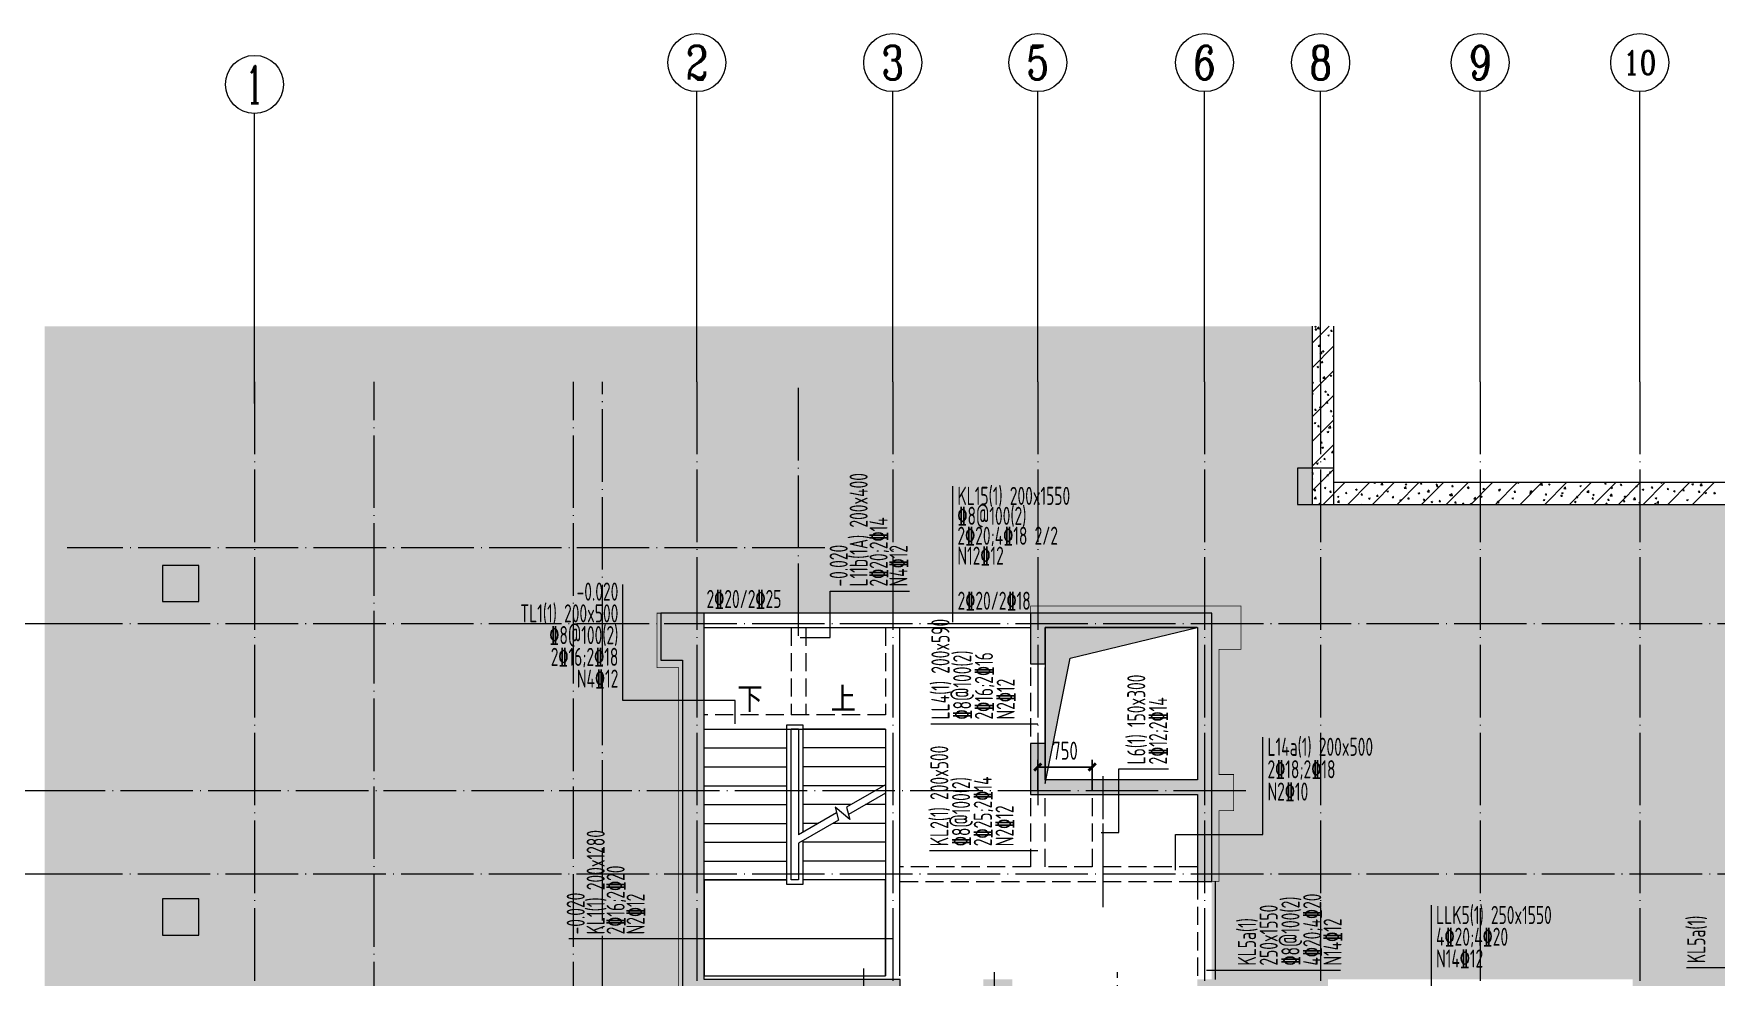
# Model space of a CAD drawing. Extents: x 5874492 to 7194610, y -939842 to -279257.
# Drawn here: x 6910701 to 6933902, y -443180 to -430167 of the extents above; entities that cross this region are included whole.
import ezdxf
from ezdxf.enums import TextEntityAlignment as Align

# ---------------------------------------------------------------- set-up
doc = ezdxf.new("R2010")
doc.units = 0
doc.header["$LTSCALE"] = 1000
doc.linetypes.add('DASH', pattern=[0.35, 0.25, -0.1])
doc.linetypes.add('DOTE', pattern=[2.42, 2, -0.2, 0.02, -0.2])
for name, color, linetype, lineweight in [('A-标注-轴号', 3, 'Continuous', 15), ('A-标注-轴号文字', 7, 'Continuous', 15), ('A-轴线-塔楼', 1, 'DOTE', 9), ('A-轴线-隔墙', 41, 'DOTE', 9), ('S-基础-DIM', 3, 'Continuous', 20), ('S-基础-DQ', 6, 'Continuous', 20), ('S-基础-HATCH', 251, 'Continuous', 20), ('S-墙柱-HATCH', 251, 'Continuous', 20), ('S-墙柱-WALL', 6, 'Continuous', 20), ('S-大样-实线', 2, 'Continuous', 20), ('S-板-BEAM', 4, 'DASH', 20), ('S-板-BEAM-CON', 2, 'Continuous', 20), ('S-板-COLU', 50, 'DASH', 20), ('S-板-板面填充', 251, 'Continuous', 20), ('S-板-洞口边线', 211, 'Continuous', 20), ('S-梁-垂直集中标注', 45, 'Continuous', 20), ('S-梁-水平集中标注', 191, 'Continuous', 20), ('S-轴网-轴号', 3, 'Continuous', 20)]:
    doc.layers.add(name, color=color, linetype=linetype, lineweight=lineweight)
doc.styles.add('_TCH_AXIS', font='COMPLEX.shx', dxfattribs={"bigfont": 'hztxt.shx'})
doc.styles.add('_TCH_DIM', font='tssdeng.shx', dxfattribs={"bigfont": 'hztxt.shx'})
doc.styles.add('COMPLEX', font='COMPLEX')
doc.styles.add('TSSD_REIN_T3', font='tssdeng.shx', dxfattribs={"width": 0.7, "bigfont": 'hztxt.shx'})
doc.styles.add('样式 1', font='tssdeng.shx', dxfattribs={"width": 0.7, "bigfont": 'tssdchn.shx'})
doc.dimstyles.new('_TCH_ARCH&&100', dxfattribs={"dimtxt": 250, "dimasz": 100, "dimexe": 100, "dimexo": 100, "dimgap": 100, "dimtad": 1, "dimdec": 0, "dimzin": 0, "dimdsep": 46, "dimtxsty": 'TSSD_REIN_T3', "dimblk": 'ARCHTICK', "dimcen": 0.09, "dimclrt": 7, "dimazin": 2, "dimtfac": 1, "dimtdec": 0, "dimtix": 1, "dimtmove": 2, "dimatfit": 3, "dimfxl": 0, "dimtolj": 1, "dimtzin": 0, "dimarcsym": 0})

# ---------------------------------------------------------------- blocks, each defined once
blk = doc.blocks.new('_ArchTick')
at = {"color": 0, "linetype": 'ByBlock', "const_width": 0.4}
blk.add_lwpolyline([(-0.5, -0.5), (0.5, 0.5)], dxfattribs=at)
blk = doc.blocks.new('*D1784')
at = {"layer": 'Defpoints', "color": 0, "transparency": 16777216}
for p in [(6925296, -440280), (6924546, -440707), (6925296, -440707)]:
    blk.add_point(p, dxfattribs=at)
at = {"layer": 'S-基础-DIM', "color": 0, "lineweight": -2, "transparency": 16777216}
for p, q in [((6924546, -440607), (6924546, -440180)), ((6924546, -440280), (6925296, -440280)), ((6925296, -440607), (6925296, -440180))]:
    blk.add_line(p, q, dxfattribs=at)
at = {"layer": 'S-基础-DIM', "color": 0, "lineweight": -2, "transparency": 16777216, "xscale": 100, "yscale": 100, "zscale": 100, "rotation": 180}
blk.add_blockref('_ArchTick', (6924546, -440280), dxfattribs=at)
at = {"layer": 'S-基础-DIM', "color": 0, "lineweight": -2, "transparency": 16777216, "xscale": 100, "yscale": 100, "zscale": 100}
blk.add_blockref('_ArchTick', (6925296, -440280), dxfattribs=at)
at = {"layer": 'S-基础-DIM', "color": 7, "transparency": 16777216, "insert": (6924921, -440055), "char_height": 250, "attachment_point": 5, "style": 'TSSD_REIN_T3'}
blk.add_mtext('\\A1;750', dxfattribs=at)
blk = doc.blocks.new('ndgfjhgkjhk')
at = {"layer": 'S-板-BEAM'}
for p, q in [((6611495, -514405), (6611495, -515605)), ((6611695, -514405), (6611695, -515605)), ((6612795, -514405), (6612795, -515605)), ((6614795, -514955), (6614795, -516055)), ((6612795, -515605), (6610295, -515605)), ((6614795, -516755), (6614795, -517705)), ((6614995, -517705), (6614995, -516755)), ((6615645, -516755), (6615645, -517705)), ((6615795, -517705), (6615795, -516755)), ((6614795, -517705), (6612995, -517705)), ((6615645, -517705), (6614995, -517705)), ((6617095, -517705), (6615795, -517705)), ((6612995, -517905), (6617095, -517905)), ((6617095, -517905), (6617095, -519255))]:
    blk.add_line(p, q, dxfattribs=at)
at = {"layer": 'S-板-BEAM-CON'}
for p, q in [((6611695, -514205), (6610295, -514205)), ((6612895, -514205), (6611695, -514205)), ((6614795, -514205), (6612895, -514205)), ((6610295, -514405), (6611695, -514405)), ((6611695, -514405), (6612895, -514405)), ((6612895, -514405), (6614795, -514405)), ((6612995, -515705), (6612995, -514405)), ((6614995, -516055), (6614995, -514955)), ((6612995, -517705), (6612995, -515705)), ((6610295, -515805), (6612795, -515805)), ((6612795, -515805), (6612795, -519205)), ((6612995, -519205), (6612995, -517705)), ((6617345, -519255), (6617345, -517905))]:
    blk.add_line(p, q, dxfattribs=at)
blk = doc.blocks.new('_AXISO')
blk.add_circle((0, 0), 0.5)
at = {"layer": 'S-轴网-轴号', "style": 'COMPLEX', "width": 1.041667}
blk.add_attdef('A', text='', height=0.56, dxfattribs=at).set_placement((-0.25, -0.28), (0.25, -0.28), align=Align.FIT)
blk = doc.blocks.new('ZHOUWANG2')
at = {"layer": 'A-标注-轴号'}
for p, q in [((173646, 135010), (173646, 139010)), ((176346, 135010), (176346, 139010)), ((178346, 135010), (178346, 139010)), ((180646, 135010), (180646, 139010)), ((182246, 135010), (182246, 139010)), ((184446, 135010), (184446, 139010)), ((186646, 135010), (186646, 139010)), ((167546, 134710), (167546, 138710)), ((165262, 131670), (161965, 131670)), ((165262, 129370), (161965, 129370)), ((165262, 128220), (161965, 128220))]:
    blk.add_line(p, q, dxfattribs=at)
at = {"layer": 'A-轴线-塔楼', "linetype": 'DOTE', "ltscale": 0.5}
for p, q in [((167546, 135010), (167546, 108021)), ((173646, 135010), (173646, 108021)), ((176346, 135010), (176346, 126470)), ((178346, 135010), (178346, 129120)), ((180646, 135010), (180646, 126470)), ((182246, 135010), (182246, 124670)), ((184446, 135010), (184446, 108021)), ((186646, 135010), (186646, 124670)), ((227437, 131670), (165262, 131670)), ((181217, 129370), (165262, 129370)), ((227437, 128220), (165262, 128220)), ((177746, 126870), (177746, 108021))]:
    blk.add_line(p, q, dxfattribs=at)
at = {"layer": 'A-轴线-隔墙', "ltscale": 0.5}
for p, q in [((169196, 121170), (169196, 135010)), ((171946, 121170), (171946, 135010)), ((172346, 123950), (172346, 135010)), ((175046, 131505), (175046, 135010)), ((175410, 132720), (164962, 132720)), ((179246, 127767), (179246, 129570)), ((175946, 123753), (175946, 126920)), ((179446, 124370), (179446, 126870))]:
    blk.add_line(p, q, dxfattribs=at)
at = {"layer": 'A-标注-轴号'}
ref = blk.add_blockref('_AXISO', (173646, 139410), dxfattribs=dict(at, xscale=800, yscale=800, zscale=800))
ref.add_attrib('A', '2', dxfattribs={"layer": 'A-标注-轴号文字', "ltscale": 0.2, "height": 466, "style": '_TCH_AXIS'}).set_placement((173491, 139177), (173801, 139177), align=Align.FIT)
ref = blk.add_blockref('_AXISO', (176346, 139410), dxfattribs=dict(at, xscale=800, yscale=800, zscale=800))
ref.add_attrib('A', '3', dxfattribs={"layer": 'A-标注-轴号文字', "ltscale": 0.2, "height": 466, "style": '_TCH_AXIS'}).set_placement((176191, 139177), (176501, 139177), align=Align.FIT)
ref = blk.add_blockref('_AXISO', (178346, 139410), dxfattribs=dict(at, xscale=800, yscale=800, zscale=800))
ref.add_attrib('A', '5', dxfattribs={"layer": 'A-标注-轴号文字', "ltscale": 0.2, "height": 466, "style": '_TCH_AXIS'}).set_placement((178191, 139177), (178501, 139177), align=Align.FIT)
ref = blk.add_blockref('_AXISO', (180646, 139410), dxfattribs=dict(at, xscale=800, yscale=800, zscale=800))
ref.add_attrib('A', '6', dxfattribs={"layer": 'A-标注-轴号文字', "ltscale": 0.2, "height": 466, "style": '_TCH_AXIS'}).set_placement((180491, 139177), (180801, 139177), align=Align.FIT)
ref = blk.add_blockref('_AXISO', (182246, 139410), dxfattribs=dict(at, xscale=800, yscale=800, zscale=800))
ref.add_attrib('A', '8', dxfattribs={"layer": 'A-标注-轴号文字', "ltscale": 0.2, "height": 466, "style": '_TCH_AXIS'}).set_placement((182091, 139177), (182401, 139177), align=Align.FIT)
ref = blk.add_blockref('_AXISO', (184446, 139410), dxfattribs=dict(at, xscale=800, yscale=800, zscale=800))
ref.add_attrib('A', '9', dxfattribs={"layer": 'A-标注-轴号文字', "ltscale": 0.2, "height": 466, "style": '_TCH_AXIS'}).set_placement((184291, 139177), (184601, 139177), align=Align.FIT)
ref = blk.add_blockref('_AXISO', (186646, 139410), dxfattribs=dict(at, xscale=800, yscale=800, zscale=800))
ref.add_attrib('A', '10', dxfattribs={"layer": 'A-标注-轴号文字', "ltscale": 0.2, "height": 328.4, "style": '_TCH_AXIS'}).set_placement((186419, 139246), (186873, 139246), align=Align.FIT)
ref = blk.add_blockref('_AXISO', (167546, 139110), dxfattribs=dict(at, xscale=800, yscale=800, zscale=800))
ref.add_attrib('A', '1', dxfattribs={"layer": 'A-标注-轴号文字', "ltscale": 0.2, "height": 515, "style": '_TCH_AXIS'}).set_placement((167436, 138852), (167656, 138852), align=Align.FIT)
blk = doc.blocks.new('sfdgjhgfhgkjhk')
at = {"layer": 'S-基础-DQ'}
for points in [[(6945492, 358792), (6945492, 356336), (6963809, 356336), (6963809, 354236), (6966809, 354236), (6966809, 354586), (6971909, 354586), (6971909, 347036), (6977909, 347036), (6977909, 339686), (6931592, 339686), (6931592, 336294)], [(6931892, 336294), (6931892, 339386), (6978209, 339386), (6978209, 347336), (6972209, 347336), (6972209, 354886), (6966509, 354886), (6966509, 354536), (6964109, 354536), (6964109, 356636), (6945792, 356636), (6945792, 358792)]]:
    blk.add_lwpolyline(points, dxfattribs=at)
for points in [[(6945792, 356336), (6945792, 356836), (6945292, 356836), (6945292, 356336)], [(6930142, 354995), (6930142, 355495), (6929642, 355495), (6929642, 354995)], [(6930142, 350395), (6930142, 350895), (6929642, 350895), (6929642, 350395)]]:
    blk.add_lwpolyline(points, close=True, dxfattribs=at)
at = {"layer": 'S-基础-HATCH'}
for p, q in [((6945492, 358560), (6945725, 358792)), ((6945528, 358788), (6945541, 358792)), ((6945528, 358788), (6945543, 358778)), ((6945536, 358744), (6945550, 358761)), ((6945536, 358744), (6945554, 358743)), ((6945544, 358774), (6945550, 358792)), ((6945554, 358739), (6945551, 358758)), ((6945561, 358760), (6945585, 358784)), ((6945561, 358760), (6945588, 358756)), ((6945589, 358753), (6945585, 358781)), ((6945751, 358725), (6945765, 358743)), ((6945751, 358725), (6945769, 358724)), ((6945770, 358720), (6945766, 358739)), ((6945492, 358220), (6945792, 358520)), ((6945577, 358518), (6945592, 358536)), ((6945577, 358518), (6945595, 358517)), ((6945596, 358514), (6945593, 358532)), ((6945707, 358667), (6945728, 358675)), ((6945707, 358667), (6945722, 358657)), ((6945723, 358653), (6945729, 358672)), ((6945561, 358232), (6945582, 358240)), ((6945577, 358218), (6945583, 358236)), ((6945601, 358418), (6945624, 358442)), ((6945601, 358418), (6945628, 358414)), ((6945619, 358293), (6945633, 358310)), ((6945619, 358293), (6945637, 358291)), ((6945628, 358411), (6945625, 358439)), ((6945634, 358449), (6945655, 358457)), ((6945634, 358449), (6945649, 358439)), ((6945638, 358288), (6945634, 358307)), ((6945650, 358436), (6945656, 358454)), ((6945492, 357881), (6945792, 358181)), ((6945492, 358016), (6945509, 358022)), ((6945492, 358011), (6945503, 358004)), ((6945504, 358001), (6945510, 358019)), ((6945561, 358232), (6945576, 358222)), ((6945641, 358076), (6945664, 358100)), ((6945641, 358076), (6945667, 358072)), ((6945661, 358067), (6945675, 358084)), ((6945661, 358067), (6945679, 358066)), ((6945668, 358069), (6945665, 358097)), ((6945679, 358062), (6945676, 358081)), ((6945740, 358111), (6945761, 358119)), ((6945740, 358111), (6945755, 358101)), ((6945756, 358098), (6945762, 358116)), ((6945492, 357867), (6945502, 357878)), ((6945492, 357860), (6945505, 357859)), ((6945492, 357542), (6945792, 357842)), ((6945506, 357855), (6945502, 357874)), ((6945667, 357893), (6945688, 357901)), ((6945667, 357893), (6945682, 357883)), ((6945683, 357880), (6945689, 357898)), ((6945702, 357841), (6945717, 357859)), ((6945702, 357841), (6945720, 357840)), ((6945721, 357837), (6945717, 357855)), ((6945529, 357635), (6945543, 357652)), ((6945529, 357635), (6945547, 357633)), ((6945547, 357630), (6945544, 357649)), ((6945594, 357676), (6945615, 357684)), ((6945594, 357676), (6945609, 357666)), ((6945610, 357662), (6945616, 357681)), ((6945681, 357734), (6945704, 357758)), ((6945681, 357734), (6945707, 357730)), ((6945708, 357727), (6945705, 357756)), ((6945744, 357616), (6945758, 357633)), ((6945744, 357616), (6945762, 357614)), ((6945763, 357611), (6945759, 357630)), ((6945773, 357555), (6945792, 357562)), ((6945773, 357555), (6945788, 357545)), ((6945789, 357542), (6945792, 357552)), ((6945492, 357202), (6945792, 357502)), ((6945521, 357458), (6945542, 357466)), ((6945521, 357458), (6945536, 357448)), ((6945537, 357445), (6945543, 357463)), ((6945570, 357409), (6945585, 357426)), ((6945570, 357409), (6945588, 357407)), ((6945589, 357404), (6945585, 357423)), ((6945700, 357337), (6945721, 357346)), ((6945700, 357337), (6945715, 357327)), ((6945716, 357324), (6945722, 357342)), ((6945720, 357392), (6945744, 357417)), ((6945720, 357392), (6945747, 357388)), ((6945748, 357385), (6945744, 357414)), ((6945786, 357390), (6945792, 357398)), ((6945786, 357390), (6945792, 357390)), ((6945492, 356863), (6945792, 357163)), ((6945612, 357183), (6945626, 357201)), ((6945612, 357183), (6945630, 357182)), ((6945631, 357178), (6945627, 357197)), ((6945627, 357120), (6945648, 357128)), ((6945627, 357120), (6945642, 357110)), ((6945643, 357107), (6945649, 357125)), ((6945760, 357050), (6945783, 357075)), ((6945787, 357043), (6945784, 357072)), ((6945554, 356902), (6945575, 356910)), ((6945554, 356902), (6945569, 356892)), ((6945570, 356889), (6945576, 356907)), ((6945654, 356958), (6945668, 356975)), ((6945654, 356958), (6945672, 356956)), ((6945672, 356953), (6945669, 356972)), ((6945760, 357050), (6945787, 357046)), ((6945492, 356523), (6945792, 356823)), ((6945492, 356771), (6945503, 356782)), ((6945492, 356766), (6945494, 356768)), ((6945492, 356756), (6945506, 356754)), ((6945492, 356750), (6945498, 356749)), ((6945492, 356689), (6945502, 356693)), ((6945492, 356678), (6945496, 356675)), ((6945499, 356746), (6945495, 356765)), ((6945497, 356671), (6945503, 356690)), ((6945507, 356751), (6945504, 356780)), ((6945645, 356336), (6945945, 356636)), ((6945695, 356732), (6945710, 356749)), ((6945695, 356732), (6945713, 356730)), ((6945714, 356727), (6945710, 356746)), ((6945733, 356782), (6945755, 356790)), ((6945733, 356782), (6945748, 356772)), ((6945749, 356768), (6945755, 356786)), ((6945984, 356336), (6946284, 356636)), ((6946323, 356336), (6946623, 356636)), ((6946345, 356636), (6946359, 356627)), ((6946359, 356623), (6946364, 356636)), ((6946440, 356609), (6946464, 356633)), ((6946440, 356609), (6946467, 356605)), ((6946468, 356602), (6946464, 356631)), ((6946663, 356336), (6946963, 356636)), ((6946775, 356613), (6946796, 356621)), ((6946775, 356613), (6946790, 356603)), ((6946790, 356633), (6946789, 356636)), ((6946790, 356599), (6946797, 356618)), ((6946986, 356619), (6947001, 356636)), ((6946986, 356619), (6947004, 356618)), ((6947005, 356614), (6947001, 356633)), ((6947002, 356336), (6947302, 356636)), ((6947201, 356600), (6947216, 356617)), ((6947220, 356595), (6947217, 356614)), ((6947342, 356336), (6947642, 356636)), ((6947681, 356336), (6947981, 356636)), ((6948020, 356336), (6948320, 356636)), ((6948322, 356636), (6948335, 356627)), ((6948336, 356624), (6948340, 356636)), ((6948360, 356336), (6948660, 356636)), ((6948642, 356603), (6948665, 356628)), ((6948669, 356596), (6948666, 356625)), ((6948699, 356336), (6948999, 356636)), ((6948751, 356613), (6948772, 356621)), ((6948751, 356613), (6948766, 356603)), ((6948767, 356600), (6948773, 356618)), ((6949039, 356336), (6949339, 356636)), ((6949329, 356636), (6949330, 356636)), ((6949330, 356633), (6949330, 356636)), ((6949378, 356336), (6949678, 356636)), ((6949527, 356619), (6949541, 356636)), ((6949527, 356619), (6949545, 356617)), ((6949545, 356614), (6949542, 356633)), ((6949717, 356336), (6950017, 356636)), ((6949742, 356600), (6949756, 356617)), ((6949761, 356595), (6949757, 356614)), ((6950057, 356336), (6950357, 356636)), ((6950300, 356636), (6950312, 356628)), ((6950313, 356625), (6950316, 356636)), ((6950396, 356336), (6950696, 356636)), ((6950728, 356614), (6950749, 356622)), ((6950728, 356614), (6950743, 356604)), ((6950736, 356336), (6951036, 356636)), ((6950744, 356601), (6950750, 356619)), ((6950843, 356598), (6950866, 356622)), ((6950870, 356591), (6950867, 356619)), ((6945519, 356416), (6945543, 356440)), ((6945519, 356416), (6945546, 356412)), ((6945522, 356525), (6945536, 356542)), ((6945522, 356525), (6945540, 356524)), ((6945540, 356520), (6945537, 356539)), ((6945547, 356409), (6945544, 356438)), ((6945661, 356564), (6945682, 356572)), ((6945661, 356564), (6945675, 356554)), ((6945676, 356551), (6945682, 356569)), ((6945737, 356506), (6945751, 356524)), ((6945737, 356506), (6945755, 356505)), ((6945755, 356501), (6945752, 356520)), ((6945840, 356443), (6945861, 356451)), ((6945840, 356443), (6945854, 356433)), ((6945840, 356366), (6945863, 356391)), ((6945855, 356430), (6945861, 356448)), ((6945867, 356359), (6945864, 356388)), ((6945952, 356488), (6945966, 356505)), ((6945952, 356488), (6945970, 356486)), ((6945971, 356483), (6945967, 356501)), ((6946092, 356540), (6946113, 356548)), ((6946092, 356540), (6946107, 356530)), ((6946107, 356527), (6946113, 356545)), ((6946167, 356469), (6946182, 356486)), ((6946167, 356469), (6946185, 356467)), ((6946186, 356464), (6946182, 356483)), ((6946271, 356419), (6946292, 356427)), ((6946271, 356419), (6946286, 356409)), ((6946286, 356406), (6946292, 356424)), ((6946382, 356450), (6946397, 356467)), ((6946382, 356450), (6946400, 356448)), ((6946401, 356445), (6946398, 356464)), ((6946523, 356516), (6946544, 356524)), ((6946523, 356516), (6946538, 356506)), ((6946538, 356503), (6946544, 356521)), ((6946598, 356431), (6946612, 356448)), ((6946598, 356431), (6946615, 356430)), ((6946616, 356426), (6946613, 356445)), ((6946702, 356395), (6946723, 356403)), ((6946702, 356395), (6946717, 356385)), ((6946717, 356382), (6946724, 356400)), ((6946760, 356559), (6946784, 356584)), ((6946760, 356559), (6946787, 356555)), ((6946788, 356552), (6946784, 356581)), ((6946813, 356412), (6946827, 356429)), ((6946813, 356412), (6946831, 356411)), ((6946831, 356407), (6946828, 356426)), ((6946954, 356492), (6946975, 356500)), ((6946954, 356492), (6946969, 356482)), ((6946970, 356479), (6946976, 356497)), ((6947028, 356393), (6947042, 356411)), ((6947028, 356393), (6947046, 356392)), ((6947047, 356389), (6947043, 356407)), ((6947081, 356510), (6947104, 356534)), ((6947081, 356510), (6947107, 356506)), ((6947108, 356503), (6947105, 356531)), ((6947133, 356371), (6947154, 356379)), ((6947149, 356358), (6947155, 356376)), ((6947201, 356600), (6947219, 356599)), ((6947206, 356589), (6947227, 356597)), ((6947206, 356589), (6947221, 356579)), ((6947222, 356575), (6947228, 356593)), ((6947243, 356375), (6947258, 356392)), ((6947262, 356370), (6947258, 356389)), ((6947385, 356468), (6947406, 356476)), ((6947385, 356468), (6947400, 356458)), ((6947401, 356460), (6947424, 356484)), ((6947401, 356455), (6947407, 356473)), ((6947401, 356460), (6947427, 356456)), ((6947417, 356581), (6947431, 356599)), ((6947417, 356581), (6947435, 356580)), ((6947428, 356453), (6947425, 356482)), ((6947435, 356577), (6947432, 356595)), ((6947632, 356563), (6947646, 356580)), ((6947632, 356563), (6947650, 356561)), ((6947637, 356565), (6947658, 356573)), ((6947637, 356565), (6947652, 356555)), ((6947650, 356558), (6947647, 356577)), ((6947653, 356551), (6947659, 356569)), ((6947721, 356410), (6947744, 356435)), ((6947721, 356410), (6947748, 356406)), ((6947748, 356403), (6947745, 356432)), ((6947816, 356444), (6947837, 356452)), ((6947816, 356444), (6947831, 356434)), ((6947832, 356431), (6947838, 356449)), ((6947847, 356544), (6947861, 356561)), ((6947847, 356544), (6947865, 356542)), ((6947866, 356539), (6947862, 356558)), ((6948041, 356361), (6948064, 356385)), ((6948062, 356525), (6948077, 356542)), ((6948062, 356525), (6948080, 356523)), ((6948068, 356354), (6948065, 356382)), ((6948068, 356541), (6948089, 356549)), ((6948068, 356541), (6948083, 356531)), ((6948081, 356520), (6948077, 356539)), ((6948084, 356527), (6948090, 356545)), ((6948247, 356420), (6948268, 356428)), ((6948247, 356420), (6948262, 356410)), ((6948263, 356407), (6948269, 356425)), ((6948277, 356506), (6948292, 356523)), ((6948277, 356506), (6948295, 356505)), ((6948296, 356501), (6948292, 356520)), ((6948493, 356487), (6948507, 356505)), ((6948493, 356487), (6948510, 356486)), ((6948499, 356517), (6948520, 356525)), ((6948499, 356517), (6948514, 356507)), ((6948511, 356482), (6948508, 356501)), ((6948515, 356503), (6948521, 356521)), ((6948642, 356603), (6948668, 356599)), ((6948678, 356396), (6948699, 356404)), ((6948678, 356396), (6948693, 356386)), ((6948694, 356383), (6948700, 356401)), ((6948708, 356468), (6948722, 356486)), ((6948708, 356468), (6948726, 356467)), ((6948726, 356464), (6948723, 356482)), ((6948923, 356450), (6948937, 356467)), ((6948923, 356450), (6948941, 356448)), ((6948931, 356493), (6948952, 356501)), ((6948931, 356493), (6948945, 356483)), ((6948941, 356445), (6948938, 356464)), ((6948946, 356479), (6948952, 356497)), ((6948962, 356554), (6948985, 356578)), ((6948962, 356554), (6948989, 356550)), ((6948989, 356547), (6948986, 356575)), ((6949110, 356372), (6949131, 356380)), ((6949125, 356358), (6949131, 356377)), ((6949138, 356431), (6949153, 356448)), ((6949138, 356431), (6949156, 356429)), ((6949157, 356426), (6949153, 356445)), ((6949183, 356589), (6949204, 356597)), ((6949183, 356589), (6949198, 356579)), ((6949198, 356576), (6949204, 356594)), ((6949282, 356504), (6949305, 356528)), ((6949282, 356504), (6949309, 356500)), ((6949309, 356497), (6949306, 356526)), ((6949353, 356412), (6949368, 356429)), ((6949353, 356412), (6949371, 356410)), ((6949362, 356469), (6949383, 356477)), ((6949362, 356469), (6949377, 356459)), ((6949372, 356407), (6949368, 356426)), ((6949377, 356455), (6949383, 356473)), ((6949568, 356393), (6949583, 356410)), ((6949568, 356393), (6949586, 356392)), ((6949587, 356388), (6949584, 356407)), ((6949602, 356454), (6949626, 356479)), ((6949602, 356454), (6949629, 356450)), ((6949614, 356565), (6949635, 356573)), ((6949614, 356565), (6949629, 356555)), ((6949630, 356447), (6949626, 356476)), ((6949629, 356552), (6949635, 356570)), ((6949742, 356600), (6949760, 356598)), ((6949784, 356374), (6949798, 356392)), ((6949793, 356445), (6949814, 356453)), ((6949793, 356445), (6949808, 356435)), ((6949802, 356369), (6949799, 356388)), ((6949808, 356431), (6949814, 356449)), ((6949922, 356405), (6949946, 356429)), ((6949922, 356405), (6949949, 356401)), ((6949950, 356398), (6949946, 356426)), ((6949957, 356581), (6949972, 356598)), ((6949957, 356581), (6949975, 356580)), ((6949976, 356576), (6949972, 356595)), ((6950045, 356541), (6950066, 356549)), ((6950045, 356541), (6950060, 356531)), ((6950060, 356528), (6950067, 356546)), ((6950172, 356562), (6950187, 356580)), ((6950172, 356562), (6950190, 356561)), ((6950191, 356557), (6950187, 356576)), ((6950224, 356421), (6950245, 356429)), ((6950224, 356421), (6950239, 356410)), ((6950240, 356407), (6950246, 356425)), ((6950243, 356355), (6950266, 356379)), ((6950270, 356348), (6950267, 356377)), ((6950388, 356544), (6950402, 356561)), ((6950388, 356544), (6950405, 356542)), ((6950406, 356539), (6950403, 356557)), ((6950476, 356517), (6950497, 356525)), ((6950476, 356517), (6950491, 356507)), ((6950492, 356504), (6950498, 356522)), ((6950603, 356525), (6950617, 356542)), ((6950603, 356525), (6950621, 356523)), ((6950621, 356520), (6950618, 356539)), ((6950655, 356397), (6950676, 356405)), ((6950655, 356397), (6950670, 356386)), ((6950671, 356383), (6950677, 356401)), ((6950818, 356506), (6950832, 356523)), ((6950818, 356506), (6950836, 356504)), ((6950836, 356501), (6950833, 356520)), ((6950843, 356598), (6950870, 356594)), ((6950907, 356493), (6950928, 356501)), ((6950907, 356493), (6950922, 356483)), ((6950923, 356480), (6950929, 356498)), ((6951033, 356487), (6951047, 356504)), ((6951033, 356487), (6951051, 356485)), ((6951052, 356482), (6951048, 356501)), ((6945588, 356347), (6945609, 356355)), ((6945588, 356347), (6945602, 356336)), ((6945604, 356336), (6945609, 356351)), ((6945840, 356366), (6945866, 356362)), ((6946178, 356336), (6946183, 356341)), ((6946184, 356336), (6946184, 356338)), ((6947133, 356371), (6947148, 356361)), ((6947243, 356375), (6947261, 356373)), ((6947458, 356356), (6947473, 356373)), ((6947458, 356356), (6947476, 356354)), ((6947477, 356351), (6947473, 356370)), ((6947564, 356347), (6947585, 356355)), ((6947564, 356347), (6947579, 356337)), ((6947581, 356336), (6947586, 356352)), ((6947673, 356337), (6947688, 356354)), ((6947673, 356337), (6947683, 356336)), ((6947691, 356336), (6947689, 356351)), ((6948041, 356361), (6948068, 356357)), ((6949110, 356372), (6949125, 356362)), ((6949541, 356348), (6949562, 356356)), ((6949541, 356348), (6949556, 356338)), ((6949557, 356336), (6949562, 356353)), ((6949784, 356374), (6949802, 356373)), ((6949999, 356356), (6950013, 356373)), ((6949999, 356356), (6950017, 356354)), ((6950017, 356351), (6950014, 356369)), ((6950214, 356337), (6950228, 356354)), ((6950214, 356337), (6950221, 356336)), ((6950232, 356336), (6950229, 356351)), ((6950243, 356355), (6950269, 356351))]:
    blk.add_line(p, q, dxfattribs=at)
blk = doc.blocks.new('sdgjhgfjhgfj')
at = {"layer": 'S-板-COLU', "const_width": 10}
blk.add_lwpolyline([(6293995, -399252), (6293995, -399452), (6293845, -399452), (6293845, -399922), (6293495, -399922), (6293495, -394652), (6293195, -394652), (6293195, -393902), (6293845, -393902), (6293845, -398952), (6296445, -398952), (6296545, -398952), (6296545, -399252), (6293995, -399252)], dxfattribs=at)
blk.add_lwpolyline([(6300945, -397602), (6300645, -397602), (6300645, -396402), (6298345, -396402), (6298345, -395702), (6298545, -395702), (6298545, -396202), (6300645, -396202), (6300645, -396127), (6300645, -394102), (6298545, -394102), (6298545, -394602), (6298345, -394602), (6298345, -393802), (6300945, -393802), (6301245, -393802), (6301245, -394402), (6300945, -394402), (6300945, -396127), (6301145, -396127), (6301145, -396627), (6300945, -396627)], close=True, dxfattribs=at)
blk = doc.blocks.new('safdhgfjhgfj')
at = {"layer": 'S-墙柱-HATCH', "ltscale": 0.2}
h = blk.add_hatch(color=256, dxfattribs=at)
h.paths.add_polyline_path([(6293545, -281423), (6293545, -286793), (6293845, -286793), (6293845, -286023), (6296545, -286023), (6296545, -285823), (6296445, -285823), (6293845, -285823), (6293845, -280773), (6293245, -280773), (6293245, -281423)])
h.paths.add_polyline_path([(6288045, -295923), (6287795, -295923), (6287795, -288523), (6288635, -288523), (6288635, -288273), (6287545, -288273), (6287545, -296523), (6288045, -296523)])
h.paths.add_polyline_path([(6314845, -287823), (6315845, -287823), (6315845, -287623), (6314645, -287623), (6314645, -290323), (6314845, -290323)])
h.paths.add_polyline_path([(6314845, -292123), (6315245, -292123), (6315245, -291923), (6314645, -291923), (6314645, -294423), (6314845, -294423)])
h.paths.add_polyline_path([(6315645, -286023), (6313895, -286023), (6313895, -285823), (6315845, -285823), (6315845, -286463), (6315645, -286463)])
h.paths.add_polyline_path([(6304670, -290323), (6304420, -290323), (6304420, -287823), (6304045, -287823), (6304045, -287623), (6305045, -287623), (6305045, -287823), (6304670, -287823)])
h.paths.add_polyline_path([(6301445, -292123), (6301845, -292123), (6301845, -291923), (6301245, -291923), (6301245, -294423), (6301445, -294423)])
h.paths.add_polyline_path([(6314095, -284523), (6314095, -283423), (6312495, -283423), (6312495, -281123), (6309995, -281123), (6309995, -283423), (6308395, -283423), (6308395, -284523), (6308595, -284523), (6308595, -283623), (6310695, -283623), (6310695, -283423), (6310195, -283423), (6310195, -281323), (6312295, -281323), (6312295, -283423), (6311795, -283423), (6311795, -283623), (6313895, -283623), (6313895, -284523)])
h.paths.add_polyline_path([(6307645, -287823), (6306645, -287823), (6306645, -287623), (6307845, -287623), (6307845, -290323), (6307645, -290323)])
h.paths.add_polyline_path([(6307645, -292123), (6307245, -292123), (6307245, -291923), (6307845, -291923), (6307845, -294423), (6307645, -294423)])
h.paths.add_polyline_path([(6300645, -285823), (6300645, -286023), (6302245, -286023), (6302245, -286463), (6302445, -286463), (6302445, -285823)])
h.paths.add_polyline_path([(6300645, -283273), (6300645, -284473), (6300845, -284473), (6300845, -280773), (6298345, -280773), (6298345, -281473), (6298545, -281473), (6298545, -280973), (6300645, -280973), (6300645, -283073), (6298545, -283073), (6298545, -282573), (6298345, -282573), (6298345, -283273)])
h.paths.add_polyline_path([(6306845, -286023), (6308595, -286023), (6308595, -285823), (6306645, -285823), (6306645, -286463), (6306845, -286463)])
h.paths.add_polyline_path([(6297695, -288523), (6297995, -288523), (6297995, -286023), (6298095, -286023), (6298095, -285823), (6297695, -285823)])
h.paths.add_polyline_path([(6311145, -288523), (6311345, -288523), (6311345, -286023), (6311695, -286023), (6311695, -285823), (6310795, -285823), (6310795, -286023), (6311145, -286023)])
h.paths.add_polyline_path([(6301445, -287823), (6302445, -287823), (6302445, -287623), (6301245, -287623), (6301245, -290323), (6301445, -290323)])
h.paths.add_polyline_path([(6298395, -296223), (6298395, -295923), (6297995, -295923), (6297995, -292173), (6297695, -292173), (6297695, -295923), (6296945, -295923), (6296945, -296223)])
h.paths.add_polyline_path([(6305445, -296223), (6305445, -295923), (6304670, -295923), (6304670, -291523), (6304420, -291523), (6304420, -295923), (6303645, -295923), (6303645, -296223)])
h.paths.add_polyline_path([(6312145, -296223), (6312145, -295923), (6311345, -295923), (6311345, -292173), (6311145, -292173), (6311145, -295923), (6310345, -295923), (6310345, -296223)])
h.paths.add_polyline_path([(6293445, -295923), (6293595, -295923), (6293595, -292373), (6293845, -292373), (6293845, -296523), (6293445, -296523)])
h.paths.add_polyline_path([(6293145, -288523), (6293645, -288523), (6293645, -291323), (6293845, -291323), (6293845, -288273), (6293145, -288273)])
h.paths.add_polyline_path([(6317820, -290323), (6318070, -290323), (6318070, -287823), (6318445, -287823), (6318445, -287623), (6317445, -287623), (6317445, -287823), (6317820, -287823)])
h.paths.add_polyline_path([(6321045, -292123), (6320645, -292123), (6320645, -291923), (6321245, -291923), (6321245, -294423), (6321045, -294423)])
h.paths.add_polyline_path([(6321870, -285823), (6321870, -286023), (6320245, -286023), (6320245, -286463), (6320045, -286463), (6320045, -285823)])
h.paths.add_polyline_path([(6324745, -288523), (6324545, -288523), (6324545, -286023), (6324395, -286023), (6324395, -285823), (6324745, -285823)])
h.paths.add_polyline_path([(6321045, -287823), (6320045, -287823), (6320045, -287623), (6321245, -287623), (6321245, -290323), (6321045, -290323)])
h.paths.add_polyline_path([(6324095, -296223), (6324095, -295923), (6324495, -295923), (6324495, -292173), (6324745, -292173), (6324745, -295923), (6325545, -295923), (6325545, -296223)])
h.paths.add_polyline_path([(6317045, -296223), (6317045, -295923), (6317820, -295923), (6317820, -291523), (6318070, -291523), (6318070, -295923), (6318845, -295923), (6318845, -296223)])
h.paths.add_polyline_path([(6323045, -281173), (6320645, -281173), (6320645, -284473), (6320845, -284473), (6320845, -283573), (6323545, -283573), (6323545, -282923), (6323345, -282923), (6323345, -283373), (6320845, -283373), (6320845, -281373), (6323345, -281373), (6323345, -281823), (6323545, -281823), (6323545, -280773), (6323045, -280773)])
h.paths.add_polyline_path([(6328945, -281423), (6328945, -286793), (6328645, -286793), (6328645, -286023), (6325945, -286023), (6325945, -285823), (6326045, -285823), (6328645, -285823), (6328645, -280773), (6329295, -280773), (6329295, -281423)])
h.paths.add_polyline_path([(6329045, -295923), (6328945, -295923), (6328945, -292373), (6328645, -292373), (6328645, -296523), (6329045, -296523)])
h.paths.add_polyline_path([(6329345, -288523), (6328945, -288523), (6328945, -291323), (6328645, -291323), (6328645, -288273), (6329345, -288273)])
h.paths.add_polyline_path([(6334445, -295923), (6334695, -295923), (6334695, -288523), (6333855, -288523), (6333855, -288273), (6334945, -288273), (6334945, -296523), (6334445, -296523)])
at = {"layer": 'S-墙柱-WALL'}
for points in [[(6293545, -281423), (6293545, -286793), (6293845, -286793), (6293845, -286023), (6296545, -286023), (6296545, -285823), (6296445, -285823), (6296445, -285823), (6293845, -285823), (6293845, -280773), (6293245, -280773), (6293245, -281423)], [(6300645, -283273), (6300645, -284473), (6300845, -284473), (6300845, -280773), (6298345, -280773), (6298345, -281473), (6298545, -281473), (6298545, -280973), (6300645, -280973), (6300645, -283073), (6298545, -283073), (6298545, -282573), (6298345, -282573), (6298345, -283273)]]:
    blk.add_lwpolyline(points, close=True, dxfattribs=at)

msp = doc.modelspace()

# ---------------------------------------------------------------- hatches: boundary and pattern name
at = {"layer": 'S-板-板面填充'}
h = msp.add_hatch(dxfattribs=at)
h.set_pattern_fill('CROSS,_O', color=256, scale=100)
h.set_pattern_definition([(0, (0, 0), (158.75, 158.75), [79.375, -238.125]), (90, (39.69, -39.69), (-158.75, 158.75), [79.375, -238.125])])
h.paths.add_polyline_path([(6910850.6, -456699.9), (6914428.9, -456699.9), (6914428.9, -453907.4), (6913645.7, -453907.4), (6913645.7, -445657.4), (6919645.7, -445657.4), (6919645.7, -438807.4), (6919345.7, -438807.4), (6919345.7, -438157.4), (6926945.7, -438157.4), (6926945.7, -443207.4), (6934495.7, -443207.4), (6934495.7, -440807.4), (6936095.7, -440807.4), (6936095.7, -438507.4), (6938595.7, -438507.4), (6938595.7, -440807.4), (6940195.7, -440807.4), (6940195.8, -443207.4), (6946745.7, -443207.4), (6946745.8, -438757.4), (6946645.7, -436657.4), (6928328.9, -436657.4), (6928328.9, -434201.1), (6910850.6, -434201.1)])
h = msp.add_hatch(dxfattribs=at)
h.set_pattern_fill('CROSS,_O', color=256, scale=100)
h.set_pattern_definition([(0, (-1e-07, 7e-05), (158.75, 158.75), [79.375, -238.125]), (90, (39.69, -39.69), (-158.75, 158.75), [79.375, -238.125])])
h.paths.add_polyline_path([(6910850.6, -456699.9), (6914428.9, -456699.9), (6914428.9, -453907.4), (6913645.7, -453907.4), (6913645.7, -445657.4), (6919645.7, -445657.4), (6919645.7, -438807.4), (6919345.7, -438807.4), (6919345.7, -438157.4), (6926945.7, -438157.4), (6926945.7, -443207.4), (6934495.7, -443207.4), (6934495.7, -440807.4), (6936095.7, -440807.4), (6936095.7, -438507.4), (6938595.7, -438507.4), (6938595.7, -440807.4), (6940195.7, -440807.4), (6940195.8, -443207.4), (6946745.7, -443207.4), (6946745.8, -438757.4), (6946645.7, -436657.4), (6928328.9, -436657.4), (6928328.9, -434201.1), (6910850.6, -434201.1)])
h = msp.add_hatch(color=256, dxfattribs=at)
h.dxf.hatch_style = 1
h.paths.add_polyline_path([(6926745.7, -438357.4), (6924645.7, -438357.4), (6924645.7, -440507.4), (6924991.1, -438777.9)])

# ---------------------------------------------------------------- linework, layer by layer
at = {"layer": 'S-大样-实线'}
for p, q in [((6919945.8, -441837.4), (6919945.8, -439757.4)), ((6919945.8, -439757.4), (6921085.8, -439757.4)), ((6921085.8, -439697.4), (6921305.8, -439697.4)), ((6921085.8, -441897.4), (6921085.8, -439697.4)), ((6921145.8, -441837.4), (6921145.8, -439757.4)), ((6921145.8, -439757.4), (6921245.8, -439757.4)), ((6921145.8, -441837.4), (6921145.8, -439757.4)), ((6921245.8, -439757.4), (6921145.8, -439757.4)), ((6921245.8, -439757.4), (6921245.8, -441216.1)), ((6921245.8, -439757.4), (6921245.8, -441216.1)), ((6921305.8, -439697.4), (6921305.8, -441181.5)), ((6922445.8, -439757.4), (6921305.8, -439757.4)), ((6922445.8, -439757.4), (6922445.8, -440523.3)), ((6919945.8, -440017.4), (6921085.8, -440017.4)), ((6922445.8, -440017.4), (6921305.8, -440017.4)), ((6919945.8, -440277.4), (6921085.8, -440277.4)), ((6922445.8, -440277.4), (6921305.8, -440277.4)), ((6919945.8, -440537.4), (6921085.8, -440537.4)), ((6922421.3, -440537.4), (6921305.8, -440537.4)), ((6922445.8, -440523.3), (6921910.2, -440832.5)), ((6919945.8, -440797.4), (6921085.8, -440797.4)), ((6921970.9, -440797.4), (6921305.8, -440797.4)), ((6922445.8, -440638.8), (6921937, -440932.5)), ((6922445.8, -440797.4), (6922170.9, -440797.4)), ((6922445.8, -440638.8), (6922445.8, -441837.4)), ((6919945.8, -441057.4), (6921085.8, -441057.4)), ((6921771.8, -440912.4), (6921245.8, -441216.1)), ((6921798.6, -441012.4), (6921245.8, -441331.6)), ((6921520.6, -441057.4), (6921305.8, -441057.4)), ((6922445.8, -441057.4), (6921720.6, -441057.4)), ((6921956.3, -441004.9), (6921750.3, -440832)), ((6921750.3, -440832), (6921798.6, -441012.4)), ((6921910.2, -440832.5), (6921956.3, -441004.9)), ((6919945.8, -441317.4), (6921085.8, -441317.4)), ((6921245.8, -441331.6), (6921245.8, -441837.4)), ((6921245.8, -441331.6), (6921245.8, -441837.4)), ((6921305.8, -441296.9), (6921305.8, -441897.4)), ((6922445.8, -441317.4), (6921305.8, -441317.4)), ((6919945.8, -441577.4), (6921085.8, -441577.4)), ((6922445.8, -441577.4), (6921305.8, -441577.4)), ((6919945.8, -441837.4), (6921085.8, -441837.4)), ((6919945.8, -441837.4), (6919945.8, -443157.4)), ((6921085.8, -441837.4), (6919945.8, -441837.4)), ((6921305.8, -441897.4), (6921085.8, -441897.4)), ((6921245.8, -441837.4), (6921145.8, -441837.4)), ((6921245.8, -441837.4), (6921145.8, -441837.4)), ((6922445.8, -441837.4), (6921305.8, -441837.4)), ((6922445.8, -441837.4), (6921305.8, -441837.4)), ((6922445.8, -443157.4), (6922445.8, -441837.4)), ((6919945.8, -443157.4), (6922445.8, -443157.4))]:
    msp.add_line(p, q, dxfattribs=at)
for points in [[(6920545.8, -439627.4, 0, 0, 0), (6920545.8, -442497.4, 0, 0, 0), (6921845.8, -442497.4, 0, 0, 0), (6921845.8, -441357.4, 80, 0, 0), (6921845.8, -441057.4, 0, 0, 0)], [(6921845.8, -439627.4, 0, 0, 0), (6921845.8, -440497.4, 80, 0, 0), (6921845.8, -440797.4, 0, 0, 0)]]:
    msp.add_lwpolyline(points, format="xyseb", dxfattribs=at)
at = {"layer": 'S-板-洞口边线'}
msp.add_lwpolyline([(6926745.7, -438357.4), (6924645.7, -438357.4), (6924645.7, -440507.4), (6924991.1, -438777.9)], close=True, dxfattribs=at)
at = {"layer": 'S-梁-垂直集中标注'}
for p, q in [((6924545.7, -439687.3), (6923069.2, -439687.3)), ((6925664.5, -440306.8), (6926348.2, -440306.8)), ((6925664.5, -441183.6), (6925664.5, -440306.8)), ((6925420.7, -441183.6), (6925664.5, -441183.6)), ((6924545.7, -441434), (6923053.6, -441434)), ((6922545.7, -442650.2), (6918079, -442650.2)), ((6926870.7, -443080.3), (6928719.8, -443080.3)), ((6934570.7, -443046.8), (6933490.9, -443046.8))]:
    msp.add_line(p, q, dxfattribs=at)
at = {"layer": 'S-梁-水平集中标注'}
for p, q in [((6923375.2, -438282.4), (6923375.2, -436406.3)), ((6918825.4, -439364.7), (6918825.4, -437764.8)), ((6920373.1, -439364.7), (6918825.4, -439364.7)), ((6920373.1, -439682.4), (6920373.1, -439364.7)), ((6927650.8, -441211.8), (6927650.8, -439866.2)), ((6929975.1, -443307.4), (6929975.1, -442185.7))]:
    msp.add_line(p, q, dxfattribs=at)
for points in [[(6921271.8, -438492.4), (6921682.1, -438492.4), (6921682.1, -437853.3), (6922778.2, -437853.3)], [(6926442.9, -441701.3), (6926442.9, -441211.8), (6927650.8, -441211.8)]]:
    msp.add_lwpolyline(points, dxfattribs=at)

# ---------------------------------------------------------------- block references
at = {"color": 3}
msp.add_blockref('ZHOUWANG2', (6746199.7, -569977), dxfattribs=at)
msp.add_blockref('sfdgjhgfhgkjhk', (-17163.4, -792993.6))
at = {"layer": 'S-墙柱-HATCH'}
for name, p in [('sdgjhgfjhgfj', (626101.2, -44255.8)), ('safdhgfjhgfj', (626101.2, -157384.4))]:
    msp.add_blockref(name, p, dxfattribs=at)
at = {"layer": 'S-板-BEAM'}
msp.add_blockref('ndgfjhgkjhk', (309651, 76047.1), dxfattribs=at)

# ---------------------------------------------------------------- texts
at = {"layer": 'S-大样-实线', "style": '_TCH_DIM'}
for s, p in [('下', (6920403.8, -439522.4)), ('上', (6921690.1, -439522.4))]:
    msp.add_text(s, height=350, dxfattribs=at).set_placement(p)
at = {"layer": 'S-梁-垂直集中标注', "color": 3, "style": '样式 1', "width": 0.65}
for s, p in [('LL4(1) 200x590', (6923328.9, -439624.8)), ('L6(1) 150x300', (6926029, -440244.3)), ('KL2(1) 200x500', (6923313.2, -441371.5)), ('KL1(1) 200x1280', (6918575.2, -442587.7)), ('KL5a(1)', (6927555, -443017.8)), ('KL5a(1)', (6933750.5, -442984.3))]:
    msp.add_text(s, height=250, rotation=90, dxfattribs=at).set_placement(p)
at = {"layer": 'S-梁-垂直集中标注', "style": '样式 1', "width": 0.65}
for s, p in [('\x848@100(2)', (6923628.9, -439624.8)), ('2\x8416;2\x8416', (6923928.9, -439624.8)), ('N2\x8412', (6924228.9, -439624.8)), ('2\x8412;2\x8414', (6926329, -440244.3)), ('\x848@100(2)', (6923613.2, -441371.5)), ('2\x8425;2\x8414', (6923913.2, -441371.5)), ('N2\x8412', (6924213.2, -441371.5)), ('2\x8416;2\x8420', (6918850.2, -442587.7)), ('-0.020', (6918300.2, -442587.7)), ('N2\x8412', (6919125.2, -442587.7)), ('250x1550', (6927855, -443017.8)), ('\x848@100(2)', (6928155, -443017.8)), ('4\x8420;4\x8420', (6928455, -443017.8)), ('N14\x8412', (6928735.8, -443017.8))]:
    msp.add_text(s, height=250, rotation=90, dxfattribs=at).set_placement(p)
at = {"layer": 'S-梁-水平集中标注', "color": 3, "style": '样式 1', "width": 0.65}
msp.add_text('L11b(1A) 200x400', height=250, rotation=90, dxfattribs=at).set_placement((6922200.6, -437790.8))
for s, p in [('KL15(1) 200x1550', (6923437.7, -436665.9)), ('L14a(1) 200x500', (6927713.3, -440125.8)), ('LLK5(1) 250x1550', (6930037.6, -442445.3))]:
    msp.add_text(s, height=250, dxfattribs=at).set_placement(p)
at = {"layer": 'S-梁-水平集中标注', "style": '样式 1', "width": 0.65}
for s, p in [('\x848@100(2)', (6923437.7, -436940.9)), ('2\x8420;4\x8418 2/2', (6923437.7, -437215.9)), ('N12\x8412', (6923437.7, -437490.9)), ('2\x8420/2\x8425', (6919978.5, -438087.9)), ('2\x8420/2\x8418', (6923440.1, -438112)), ('2\x8418;2\x8418', (6927713.3, -440435.3)), ('N2\x8410', (6927713.3, -440743.2)), ('4\x8420;4\x8420', (6930037.6, -442745.3)), ('N14\x8412', (6930037.6, -443045.3))]:
    msp.add_text(s, height=250, dxfattribs=at).set_placement(p)
for s, p in [('2\x8420;2\x8414', (6922475.6, -437790.8)), ('-0.020', (6921925.6, -437790.8)), ('N4\x8412', (6922750.6, -437790.8))]:
    msp.add_text(s, height=250, rotation=90, dxfattribs=at).set_placement(p)
for s, p in [('-0.020', (6918762.9, -437985.9)), ('\x848@100(2)', (6918762.9, -438585.9)), ('2\x8416;2\x8418', (6918762.9, -438885.9)), ('N4\x8412', (6918762.9, -439185.9))]:
    msp.add_text(s, height=250, dxfattribs=at).set_placement(p, align=Align.RIGHT)
at = {"layer": 'S-梁-水平集中标注', "color": 3, "style": '样式 1', "width": 0.65}
msp.add_text('TL1(1) 200x500', height=250, dxfattribs=at).set_placement((6918762.9, -438285.9), align=Align.RIGHT)

# ---------------------------------------------------------------- dimensions: what is measured, and where the dimension line sits
at = {"layer": 'S-基础-DIM'}
dim = msp.add_aligned_dim(p1=(6924545.7, -440707.4), p2=(6925295.7, -440707.4), distance=427.5, dimstyle='_TCH_ARCH&&100', dxfattribs=at)
dim.commit()
dim.dimension.update_dxf_attribs({"geometry": '*D1784', "text_midpoint": (6924920.7, -440054.9)})

doc.saveas('drawing.dxf')
